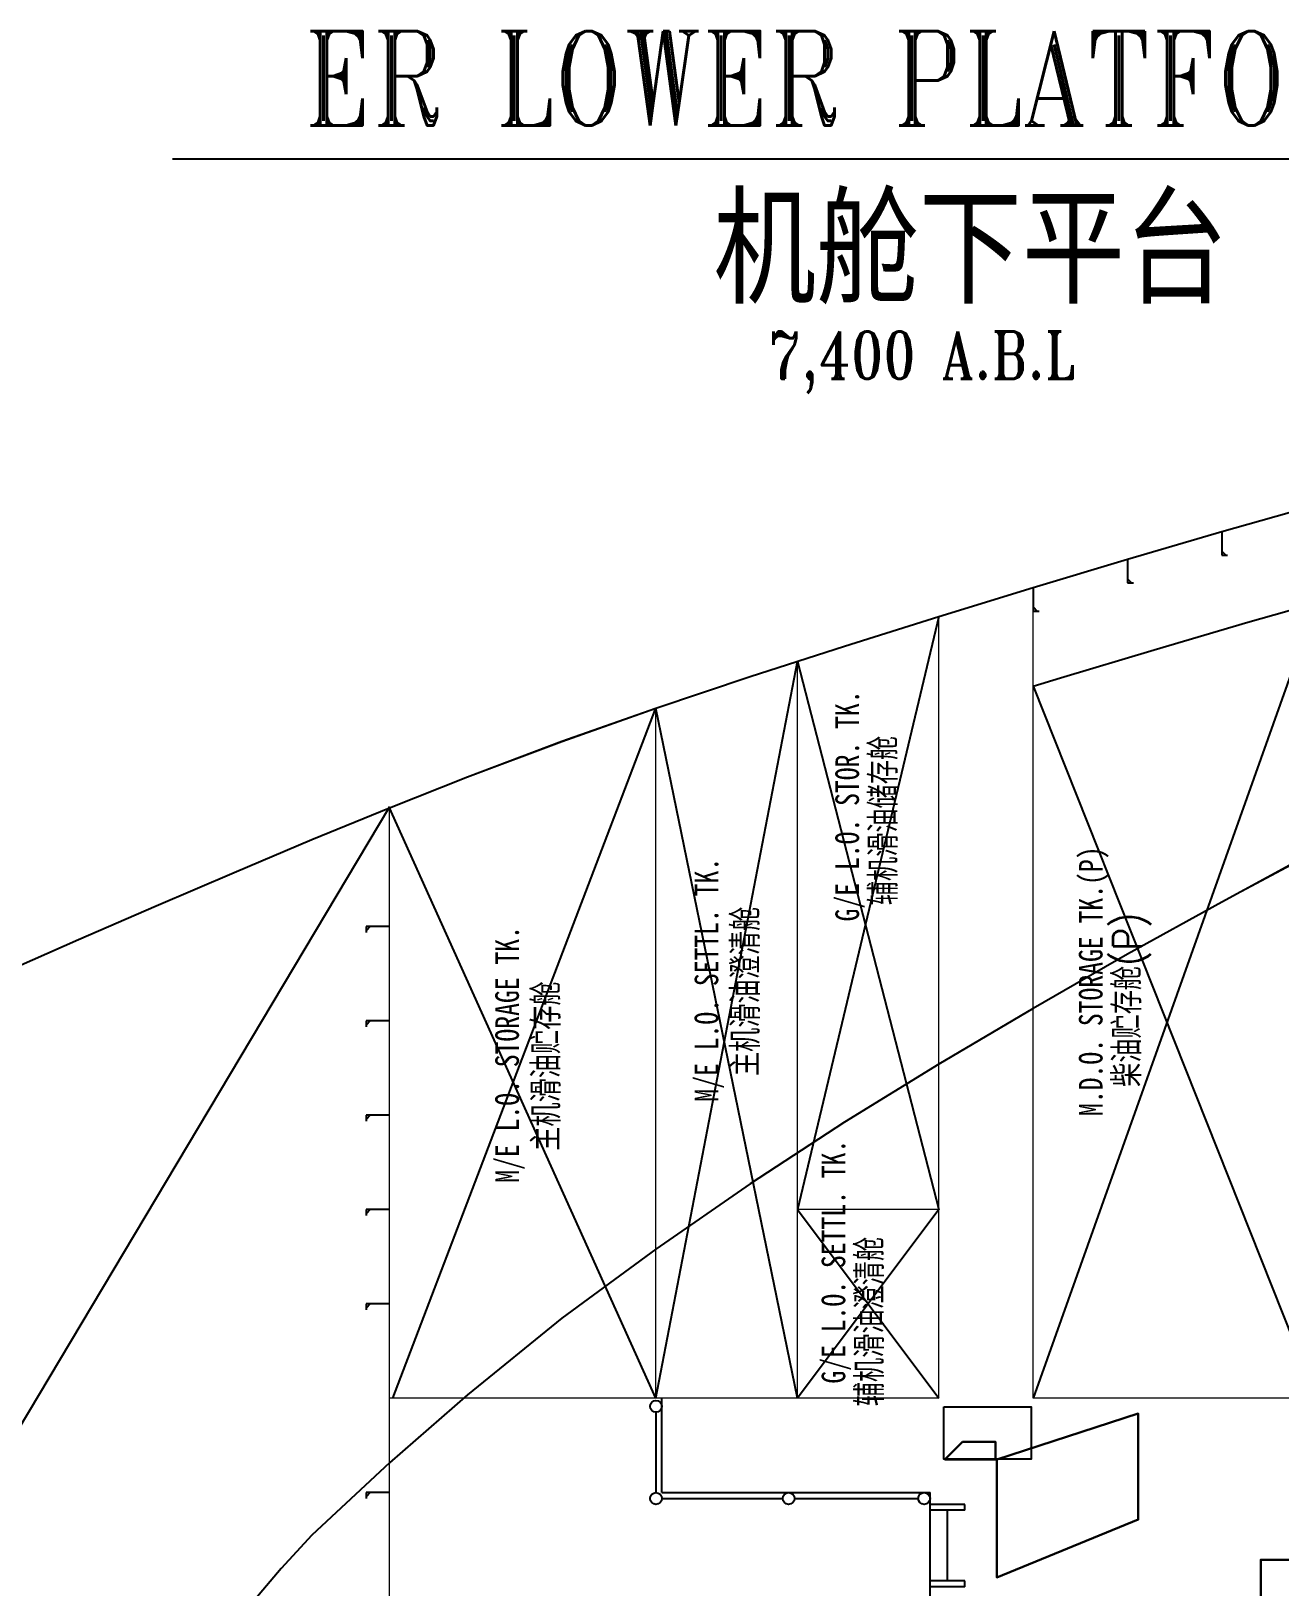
# Model space of a CAD drawing. Header units: millimetres. Extents: x -1838618 to -1600818, y -1770412 to -1553248.
# Drawn here: x -1823147 to -1812552, y -1682346 to -1669152 of the extents above; entities that cross this region are included whole.
import ezdxf
from ezdxf.enums import TextEntityAlignment as Align

# ---------------------------------------------------------------- set-up
doc = ezdxf.new("R2010")
doc.units = ezdxf.units.MM
doc.header["$LTSCALE"] = 100
doc.linetypes.add('ACAD_ISO04W100', pattern=[30, 24, -3, 0, -3])
for name, color, linetype in [('11', 7, 'Continuous'), ('401texte', 4, 'Continuous'), ('402textc', 6, 'Continuous'), ('416grating', 9, 'Continuous'), ('417accessory', 121, 'Continuous')]:
    doc.layers.add(name, color=color, linetype=linetype)
doc.layers.add('Vent', color=181, linetype='Continuous', lineweight=30)
doc.styles.add('HZ', font='romans.shx', dxfattribs={"width": 0.8, "height": 4, "bigfont": 'hzdx.shx'})
doc.styles.add('ROMANT', font='', dxfattribs={"width": 0.8})
doc.styles.add('ROMANT8', font='romant.shx', dxfattribs={"width": 0.9, "height": 800, "bigfont": 'hmdxfs.shx'})
doc.styles.get('ROMANT').set_extended_font_data('SimSun')

# ---------------------------------------------------------------- blocks, each defined once
blk = doc.blocks.new('A$C7F596DC5')
at = {"layer": 'Vent', "color": 2}
mesh = blk.add_polyface(dxfattribs=at)
corners = [(8491, 4280, 10275), (8491, 4280, 9525), (8491, 3280, 9525), (8491, 3280, 10275), (9691, 4670, 10105), (9691, 4670, 9405), (9691, 3770, 9405), (9691, 3770, 10105)]
mesh.append_faces([[corners[k] for k in face] for face in [(0, 4, 7, 3), (0, 4, 5, 1), (1, 5, 6, 2), (3, 7, 6, 2)]], dxfattribs={"color": 2})
mesh = blk.add_polyface(dxfattribs=at)
corners = [(8051, 4280, 10125), (8051, 4280, 9935), (8481, 4280, 9935), (8481, 4280, 10125), (8201, 4430, 10125), (8201, 4430, 9935), (8481, 4430, 9935), (8481, 4430, 10125)]
mesh.append_faces([[corners[k] for k in face] for face in [(0, 4, 7, 3), (0, 4, 5, 1), (1, 5, 6, 2), (3, 7, 6, 2)]], dxfattribs={"color": 2})
mesh = blk.add_polyface(dxfattribs=at)
corners = [(11031, 2730, 10300), (11031, 2730, 10010), (11031, 3430, 10010), (11031, 3430, 10300), (10731, 2850, 10300), (10731, 2850, 10010), (10731, 3430, 10010), (10731, 3430, 10300)]
mesh.append_faces([[corners[k] for k in face] for face in [(0, 4, 7, 3), (0, 4, 5, 1), (1, 5, 6, 2), (3, 7, 6, 2)]], dxfattribs={"color": 2})
blk = doc.blocks.new('UPPER PLATFORM')
at = {"color": 6}
for p, q in [((-13600, 12149.25), (-13600, 11949.25)), ((-14400, 11915.25), (-14400, 11715.25)), ((-13600, 11984.25), (-13565, 11949.25)), ((-13600, 11949.25), (-13550, 11949.25)), ((-14400, 11750.25), (-14365, 11715.25)), ((-15200, 11676.05), (-15200, 11476.05)), ((-14400, 11715.25), (-14350, 11715.25)), ((-15200, 11511.05), (-15165, 11476.05)), ((-15200, 11476.05), (-15150, 11476.05)), ((-20825, 8799.95), (-20860, 8764.95)), ((-20860, 8799.95), (-20860, 8749.95)), ((-20660, 8799.95), (-20860, 8799.95)), ((-20660, 7999.95), (-20860, 7999.95)), ((-20860, 7999.95), (-20860, 7949.95)), ((-20825, 7999.95), (-20860, 7964.95)), ((-20825, 7199.95), (-20860, 7164.95)), ((-20860, 7199.95), (-20860, 7149.95)), ((-20660, 7199.95), (-20860, 7199.95)), ((-20660, 6399.95), (-20860, 6399.95)), ((-20860, 6399.95), (-20860, 6349.95)), ((-20825, 6399.95), (-20860, 6364.95)), ((-20825, 5599.95), (-20860, 5564.95)), ((-20860, 5599.95), (-20860, 5549.95)), ((-20660, 5599.95), (-20860, 5599.95)), ((-20825, 3999.95), (-20860, 3964.95)), ((-20860, 3999.95), (-20860, 3949.95)), ((-20660, 3999.95), (-20860, 3999.95))]:
    blk.add_line(p, q, dxfattribs=at)
at = {"color": 9, "linetype": 'ACAD_ISO04W100', "ltscale": 100}
for p, q in [((-12800, 11543.92), (-15200, 4800)), ((-16000, 11430), (-17200, 6400)), ((-18400.02, 4800), (-17200, 11049.1)), ((-17200, 11049.1), (-16000, 6400)), ((-15200, 10839.1), (-12800, 4800)), ((-20632.46, 4800), (-18400.3, 10652.99)), ((-17200, 4800), (-18400.3, 10652.99)), ((-18400.3, 4800), (-20660, 9807.6))]:
    blk.add_line(p, q, dxfattribs=at)
at = {"color": 9, "linetype": 'ACAD_ISO04W100', "ltscale": 50}
for p, q in [((-17200, 6400), (-16000, 4800)), ((-16000, 6400), (-17200, 4800))]:
    blk.add_line(p, q, dxfattribs=at)
at = {"color": 0, "lineweight": -3}
for p, q in [((-18400, 4681.06), (-18400, 4000)), ((-18350, 3950), (-17324.99, 3950)), ((-17224.99, 3950), (-16175, 3950))]:
    blk.add_line(p, q, dxfattribs=at)
at = {"color": 1, "linetype": 'ACAD_ISO04W100', "ltscale": 100, "flags": 128}
for points in [[(-20660, 9807.6), (-20000, 10069.5), (-19200, 10370.8), (-18400, 10653.1), (-17600, 10920.1), (-16800, 11178.1), (-16000, 11430), (-15200, 11676.1), (-14400, 11915.3), (-13600, 12149.3), (-12800, 12375.2), (-12000, 12593.3), (-11200, 12801.1), (-10400, 12990.5), (-9600, 13165.9), (-8800, 13321.3), (-8000, 13464.1), (-7200, 13592.7), (-6400, 13713.8), (-5600, 13820), (-4800, 13907.7), (-4000, 13988.3), (-3200, 14051.5), (-2400, 14102.1), (-1600, 14146.4), (-800, 14182.7)], [(-15200, 10839.1), (-14967.8, 10910.53), (-14173.12, 11148.14), (-13379, 11380.42), (-12586.09, 11604.32), (-11794.22, 11820.2), (-11007.26, 12024.62), (-10222.17, 12210.49), (-9438.04, 12382.41), (-8653.43, 12534.82), (-7866.22, 12675.34), (-7076.64, 12802.26), (-6287.48, 12921.72), (-5503.76, 13025.76), (-4716.31, 13112.08), (-3928.39, 13191.46), (-3143.25, 13253.49), (-2352.63, 13303.5), (-1559.75, 13347.4), (-800, 13381.88)]]:
    blk.add_lwpolyline(points, dxfattribs=at)
at = {"color": 0, "lineweight": -3}
for centre in [(-18400, 4731.06), (-18400, 3950), (-17274.99, 3950), (-16125, 3950)]:
    blk.add_circle(centre, 50, dxfattribs=at)
at = {"layer": '11', "color": 6, "linetype": 'Continuous', "lineweight": 20}
for p, q in [((-15200, 4800), (-15200, 11676.1)), ((-16000, 4800), (-16000, 11430)), ((-17200, 4800), (-17200, 11049.1)), ((-18400.3, 4800), (-18400.3, 10652.99)), ((-20660, -9807.6), (-20660, 9807.6)), ((-16000, 6400), (-17200, 6400)), ((-16000, 4800), (-20660, 4800)), ((-12800, 4800), (-15200, 4800))]:
    blk.add_line(p, q, dxfattribs=at)
blk.add_lwpolyline([(-20660, 4251), (-20660, 4251), (-20000, 4827.6), (-19200, 5478.2), (-18400, 6063), (-17600, 6619.4), (-16800, 7142.4), (-16000, 7631.8), (-15200, 8105.2), (-14400, 8564.6), (-13600, 9006.2), (-12800, 9433.2)], dxfattribs=at)
at = {"layer": '416grating'}
for p, q in [((-18350, 3999), (-18350, 4800)), ((-18350, 3999), (-16075, 3999)), ((-16075, -3757.5), (-16075, 4000))]:
    blk.add_line(p, q, dxfattribs=at)
at = {"layer": '417accessory'}
for p, q in [((-15778.59, 3900), (-16075, 3900)), ((-15778.59, 3850), (-16075, 3850)), ((-15926.79, 3250), (-15926.79, 3850)), ((-15778.59, 3850), (-15778.59, 3900)), ((-15778.59, 3250), (-16075, 3250)), ((-15778.59, 3200), (-16075, 3200)), ((-15778.59, 3200), (-15778.59, 3250))]:
    blk.add_line(p, q, dxfattribs=at)
at = {"layer": '416grating', "lineweight": -3}
blk.add_blockref('A$C7F596DC5', (-24000, 0), dxfattribs=at)
at = {"layer": '401texte', "style": 'ROMANT', "width": 0.8}
for s, p in [('G/E L.O. STOR. TK.', (-16677.83, 9823.15)), ('M.D.O. STORAGE TK.(P)', (-14611.59, 8336.3)), ('M/E L.O. SETTL. TK.', (-17871.67, 8349.11)), ('M/E L.O. STORAGE TK.', (-19563.26, 7715.63)), ('G/E L.O. SETTL. TK.', (-16794.39, 5957.92))]:
    blk.add_text(s, height=200, rotation=90, dxfattribs=at).set_placement(p, align=Align.CENTER)
at = {"layer": '402textc', "color": 2, "style": 'HZ', "width": 0.9}
for s, p in [('辅机滑油储存舱', (-16348.45, 9699.11)), ('主机滑油澄清舱', (-17518.03, 8250.06)), ('柴油贮存舱(P)', (-14282.2, 8179.89)), ('主机滑油贮存舱', (-19209.62, 7616.58)), ('辅机滑油澄清舱', (-16465, 5450.37))]:
    blk.add_text(s, height=240, rotation=90, dxfattribs=at).set_placement(p, align=Align.CENTER)

msp = doc.modelspace()

# ---------------------------------------------------------------- linework, layer by layer
at = {"color": 4}
msp.add_line((-1821948.6, -1670235.5), (-1810203, -1670235.5), dxfattribs=at)
at = {"color": 9, "linetype": 'ACAD_ISO04W100', "ltscale": 100}
msp.add_line((-1820105.4, -1675731.4), (-1829245.5, -1691039), dxfattribs=at)
at = {"color": 1, "linetype": 'ACAD_ISO04W100', "ltscale": 100, "flags": 128}
msp.add_lwpolyline([(-1829245.5, -1685545.8), (-1829245.5, -1680045.7), (-1828025.4, -1679371.2), (-1827365.4, -1679022), (-1826705.4, -1678688.5), (-1826045.4, -1678364.3), (-1825385.4, -1678049.3), (-1824725.4, -1677734.3), (-1824065.4, -1677441.9), (-1823405.4, -1677146.2), (-1822745.4, -1676855.2), (-1822085.4, -1676569.3), (-1821425.4, -1676286.1), (-1820765.4, -1676008.2), (-1820105.4, -1675738.2), (-1819445.4, -1675476.3), (-1818645.4, -1675175), (-1817845.4, -1674892.7), (-1817045.4, -1674625.7), (-1816245.4, -1674367.7), (-1815445.4, -1674115.8), (-1814645.4, -1673869.7), (-1813845.4, -1673630.5), (-1813045.4, -1673396.5), (-1812245.4, -1673170.6), (-1811445.4, -1672952.5), (-1810645.4, -1672744.7), (-1809845.4, -1672555.3), (-1809045.4, -1672379.9), (-1808245.4, -1672224.5), (-1807445.4, -1672081.7), (-1806645.4, -1671953.1), (-1805845.4, -1671832), (-1805045.4, -1671725.8), (-1804245.4, -1671638.1), (-1803445.4, -1671557.5), (-1802645.4, -1671494.3), (-1801845.4, -1671443.7), (-1801045.4, -1671399.4), (-1800245.4, -1671363.1)], dxfattribs=at)
at = {"color": 6}
msp.add_lwpolyline([(-1812245.3, -1676102.6), (-1813045.3, -1676539.6), (-1813845.3, -1676981.2), (-1814645.3, -1677440.6), (-1815445.3, -1677914), (-1816245.3, -1678403.4), (-1817045.3, -1678926.4), (-1817845.3, -1679482.8), (-1818645.3, -1680067.6), (-1819445.3, -1680718.2), (-1820105.3, -1681294.8), (-1820765.3, -1681907.6)], dxfattribs=at)
at = {"color": 1, "elevation": 1180}
msp.add_lwpolyline([(-1815402.3, -1680817.7), (-1814662.6, -1680817.7), (-1814662.6, -1681264), (-1815402.3, -1681264)], close=True, dxfattribs=at)
at = {"color": 6}
msp.add_arc((-1813973.1, -1688390.2), 9389.3, 136.33588, 155.07544, dxfattribs=at)

# ---------------------------------------------------------------- block references
at = {"color": 9, "linetype": 'ACAD_ISO04W100'}
msp.add_blockref('UPPER PLATFORM', (-1799445.3, -1685545.7), dxfattribs=at)

# ---------------------------------------------------------------- texts
at = {"color": 4, "style": 'ROMANT8', "width": 0.8}
for s, height, p in [('ER LOWER PLATFORM', 800, (-1816003, -1669951.8)), ('7,400 A.B.L', 400, (-1815594, -1672099.3))]:
    msp.add_text(s, height=height, dxfattribs=at).set_placement(p, align=Align.CENTER)
at = {"color": 4, "style": 'ROMANT', "width": 0.8}
msp.add_text('机舱下平台', height=800, dxfattribs=at).set_placement((-1817359.1, -1671377.3))

doc.saveas('drawing.dxf')
